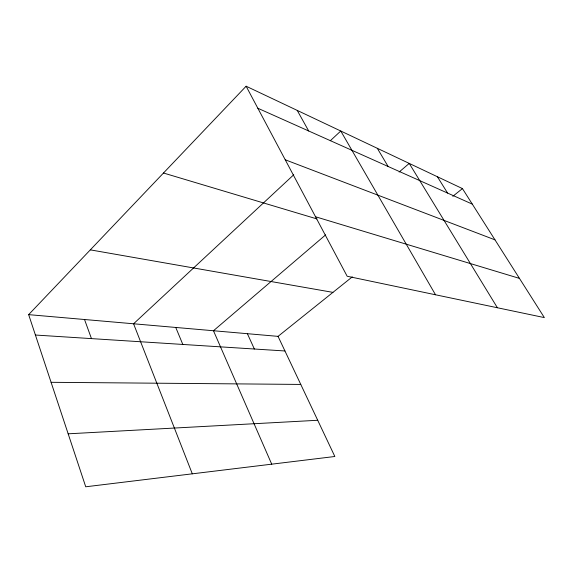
<?xml version="1.0" encoding="UTF-8"?>
<svg xmlns="http://www.w3.org/2000/svg" width="573" height="573" viewBox="0 0 573 573"><rect width="100%" height="100%" fill="white"/><g stroke="black" fill="none" stroke-linecap="round" stroke-linejoin="round"><path stroke-width="0.86" d="M28.65 314.641L278.048 336.365L334.84 456.495L85.728 486.785L28.65 314.641L246.125 86.215L462.44 188.596L544.35 317.6L347.159 276.243L246.125 86.215M293.748 174.758L133.573 323.781L192.299 473.821M330.292 140.75L340.763 131.009L435.516 294.773M325.636 234.873L213.471 330.743L271.717 464.166M399.123 172.05L409.229 163.412L497.4 307.751M278.048 336.365L352.288 276.866M452.799 196.317L462.44 188.596M68.166 433.818L317.714 420.274M51.09 382.306L300.768 384.426M35.411 335.033L284.946 350.97M90.326 249.864L332.942 292.373M163.491 173.017L316.976 218.936M315.537 216.759L519.46 278.392M285.239 159.781L494.986 239.851M257.836 108.24L472.295 204.117M437.407 176.749L447.585 193.072M377.292 148.292L388.136 166.492M297.222 110.403L308.689 130.973M247.386 333.694L254.362 349.014M175.761 327.455L182.816 344.445M84.525 319.512L91.472 338.614"/></g></svg>
